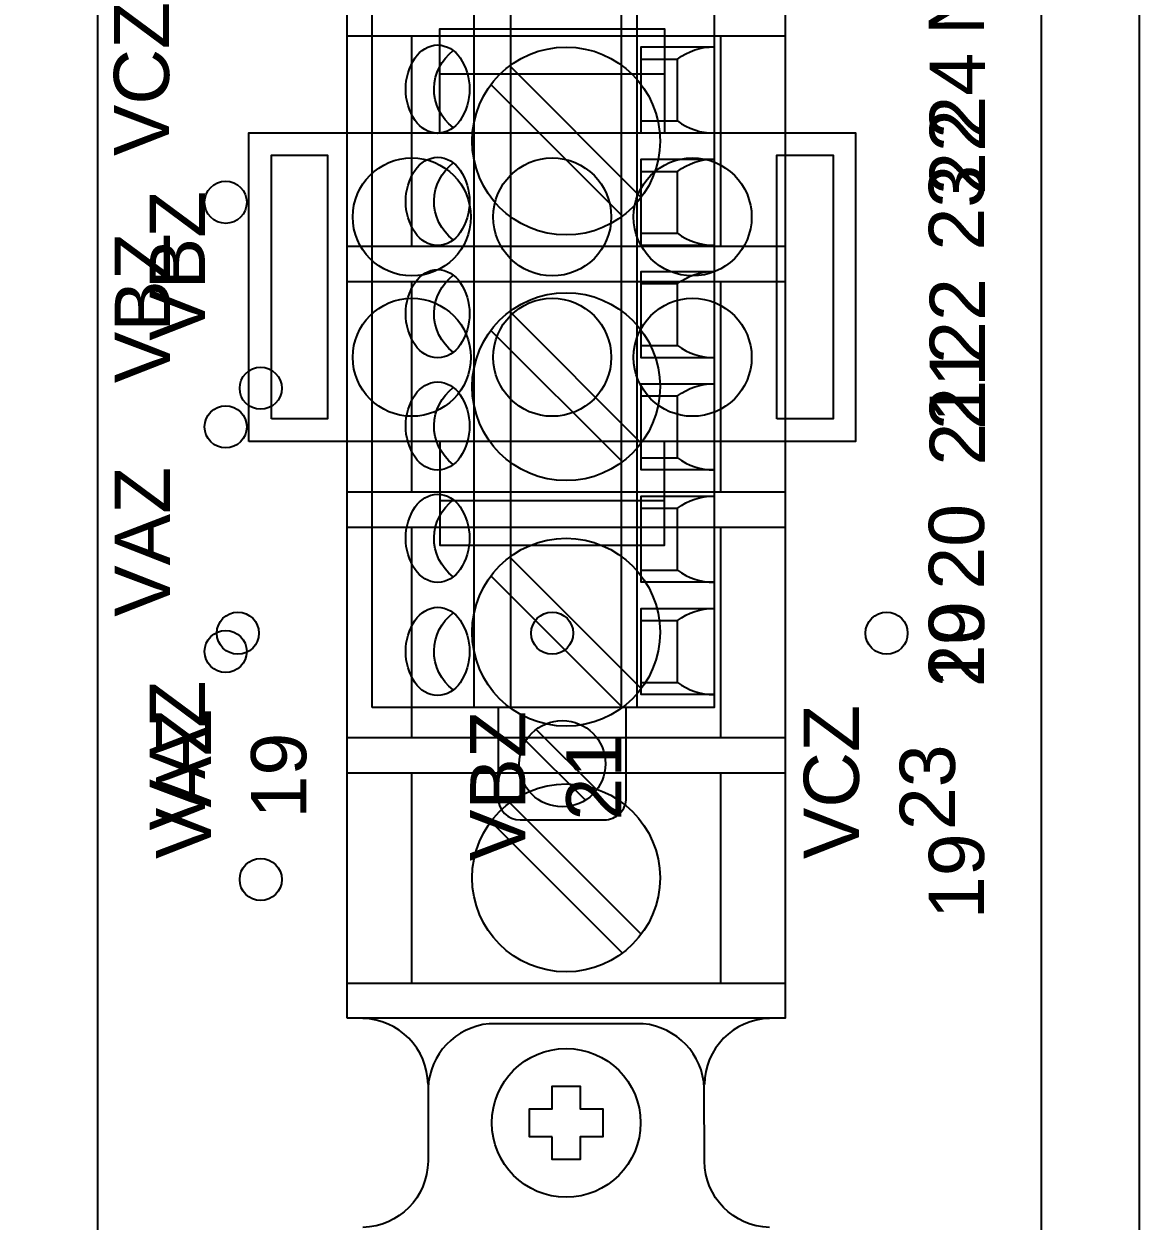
# Model space of a CAD drawing. Extents: x 1 to 47, y 1 to 35.
# Drawn here: x 33.531 to 35.517, y 12.498 to 14.63 of the extents above; entities that cross this region are included whole.
import ezdxf

# ---------------------------------------------------------------- set-up
doc = ezdxf.new("R2010")
doc.units = 0
doc.header["$MEASUREMENT"] = 0
for name, color, linetype in [('1_01__1-X__SCREW-TERMINAL_', 7, 'CONTINUOUS'), ('1_02__2-X__CONNECTORIZED_R', 7, 'CONTINUOUS'), ('1_03__1-1__SCREW-TERMINAL_', 7, 'CONTINUOUS'), ('1_04__2-1__CONNECTORIZED_R', 7, 'CONTINUOUS'), ('7_00______DWG_', 7, 'CONTINUOUS')]:
    doc.layers.add(name, color=color, linetype=linetype)
doc.styles.add('ARIAL', font='arial.ttf')

msp = doc.modelspace()

# ---------------------------------------------------------------- linework, layer by layer
at = {"layer": '1_01__1-X__SCREW-TERMINAL_'}
for points in [[(34.8898, 15.9991), (35.2928, 15.9991, -0.414214), (35.3428, 15.9491), (35.3428, 3.2878, -0.414214), (35.2928, 3.2378), (33.7128, 3.2378, -0.414214), (33.6628, 3.2878), (33.6628, 15.9491, -0.414214), (33.7128, 15.9991), (34.6847, 15.9991)], [(34.251, 12.7412, 0.403969), (34.1351, 12.8591)], [(34.8589, 12.8591, 0.403969), (34.743, 12.7412)], [(34.8589, 12.4868, -0.403969), (34.743, 12.6047), (34.7429, 12.7349, 0.374201), (34.6342, 12.8495), (34.3598, 12.8495, 0.374201), (34.251, 12.7349), (34.251, 12.6047, -0.403969), (34.1351, 12.4868)]]:
    msp.add_lwpolyline(points, format="xyb", dxfattribs=at)
for points in [[(34.107, 12.8592), (34.107, 15.5467), (34.887, 15.5467), (34.887, 12.8592)], [(34.4722, 12.648), (34.4319, 12.648), (34.4319, 12.6979), (34.4722, 12.6979), (34.4722, 12.7381), (34.5221, 12.7381), (34.5221, 12.6979), (34.5621, 12.6979), (34.5621, 12.648), (34.5221, 12.648), (34.5221, 12.6078), (34.4722, 12.6078)]]:
    msp.add_lwpolyline(points, close=True, dxfattribs=at)
for points in [[(34.107, 14.6093), (34.887, 14.6093)], [(34.2221, 14.2343), (34.2221, 14.6093)], [(34.7719, 14.6093), (34.7719, 14.2343)], [(34.3965, 14.5555), (34.6306, 14.3213)], [(34.363, 14.5221), (34.5972, 14.2879)], [(34.107, 14.2343), (34.887, 14.2343)], [(34.107, 14.1717), (34.887, 14.1717)], [(34.2221, 13.7967), (34.2221, 14.1717)], [(34.7719, 14.1717), (34.7719, 13.7967)], [(34.3965, 14.118), (34.6306, 13.8838)], [(34.363, 14.0845), (34.5972, 13.8504)], [(34.107, 13.7967), (34.887, 13.7967)], [(34.107, 13.7342), (34.887, 13.7342)], [(34.2221, 13.3592), (34.2221, 13.7342)], [(34.7719, 13.7342), (34.7719, 13.3592)], [(34.3965, 13.6806), (34.6306, 13.4464)], [(34.363, 13.6472), (34.5972, 13.413)], [(34.107, 13.3592), (34.887, 13.3592)], [(34.107, 13.2967), (34.887, 13.2967)], [(34.2221, 12.9217), (34.2221, 13.2967)], [(34.7719, 13.2967), (34.7719, 12.9217)], [(34.3965, 13.2431), (34.6306, 13.0089)], [(34.363, 13.2096), (34.5972, 12.9755)], [(34.107, 12.9217), (34.887, 12.9217)]]:
    msp.add_lwpolyline(points, dxfattribs=at)
for centre, radius in [((34.4968, 14.4217), 0.1673), ((34.4968, 13.9842), 0.1673), ((33.9531, 13.9814), 0.0375), ((34.4968, 13.5468), 0.1673), ((34.4968, 13.1093), 0.1673), ((33.9531, 13.1064), 0.0375), ((34.497, 12.673), 0.1324)]:
    msp.add_circle(centre, radius, dxfattribs=at)
at = {"layer": '1_02__2-X__CONNECTORIZED_R'}
for points in [[(34.272, 14.4365), (34.272, 14.6215), (34.672, 14.6215), (34.672, 14.4365)], [(34.272, 14.5416), (34.672, 14.5416)], [(34.272, 13.8867), (34.272, 13.7017), (34.672, 13.7017), (34.672, 13.8867)], [(34.272, 13.7816), (34.672, 13.7816)]]:
    msp.add_lwpolyline(points, dxfattribs=at)
for points in [[(33.932, 13.8867), (33.932, 14.4365), (35.012, 14.4365), (35.012, 13.8867)], [(33.9721, 13.9267), (33.9721, 14.3966), (34.072, 14.3966), (34.072, 13.9267)], [(34.872, 13.9267), (34.872, 14.3966), (34.9721, 14.3966), (34.9721, 13.9267)]]:
    msp.add_lwpolyline(points, close=True, dxfattribs=at)
for centre, radius in [((34.2221, 14.2865), 0.1051), ((34.4722, 14.2865), 0.1051), ((34.7221, 14.2865), 0.1051), ((34.2221, 14.0365), 0.1051), ((34.4722, 14.0365), 0.1051), ((34.7221, 14.0365), 0.1051), ((33.9124, 13.5451), 0.0375), ((34.472, 13.5451), 0.0375), ((35.0675, 13.5451), 0.0375)]:
    msp.add_circle(centre, radius, dxfattribs=at)
at = {"layer": '1_03__1-1__SCREW-TERMINAL_'}
msp.add_lwpolyline([(34.1516, 13.4126), (34.1516, 15.0126), (34.7603, 15.0126), (34.7603, 13.4126)], close=True, dxfattribs=at)
for points in [[(34.3332, 13.4126), (34.3332, 15.0126)], [(34.3986, 13.4126), (34.3986, 15.0126)], [(34.5957, 13.4126), (34.5957, 15.0126)], [(34.6235, 13.4126), (34.6235, 15.0126)], [(34.7603, 14.4358), (34.6302, 14.4358), (34.6302, 14.5894), (34.7603, 14.5894)], [(34.6953, 14.4575), (34.6953, 14.5677)], [(34.7603, 14.2358), (34.6302, 14.2358), (34.6302, 14.3894), (34.7603, 14.3894)], [(34.6953, 14.2575), (34.6953, 14.3677)], [(34.7603, 14.0358), (34.6302, 14.0358), (34.6302, 14.1894), (34.7603, 14.1894)], [(34.6953, 14.0575), (34.6953, 14.1677)], [(34.7603, 13.8358), (34.6302, 13.8358), (34.6302, 13.9894), (34.7603, 13.9894)], [(34.6953, 13.8575), (34.6953, 13.9677)], [(34.7603, 13.6358), (34.6302, 13.6358), (34.6302, 13.7894), (34.7603, 13.7894)], [(34.6953, 13.6575), (34.6953, 13.7677)], [(34.7603, 13.4358), (34.6302, 13.4358), (34.6302, 13.5894), (34.7603, 13.5894)], [(34.6953, 13.4575), (34.6953, 13.5677)], [(34.5513, 13.2661), (34.4437, 13.3737)], [(34.5312, 13.2477), (34.4253, 13.3537)]]:
    msp.add_lwpolyline(points, dxfattribs=at)
for points in [[(34.2681, 14.4354, -0.244062), (34.228, 14.4585, -0.154167), (34.2114, 14.5142, -0.154167), (34.228, 14.5699, -0.236767), (34.2681, 14.5929, -0.24406), (34.3081, 14.5699, -0.154167), (34.3247, 14.5142, -0.154167), (34.3081, 14.4585, -0.244061)], [(34.2681, 14.2354, -0.244062), (34.228, 14.2585, -0.154167), (34.2114, 14.3142, -0.154167), (34.228, 14.3699, -0.236767), (34.2681, 14.3929, -0.24406), (34.3081, 14.3699, -0.154167), (34.3247, 14.3142, -0.154167), (34.3081, 14.2585, -0.244061)], [(34.2681, 14.0354, -0.244062), (34.228, 14.0585, -0.154167), (34.2114, 14.1142, -0.154167), (34.228, 14.1699, -0.236767), (34.2681, 14.1929, -0.24406), (34.3081, 14.1699, -0.154167), (34.3247, 14.1142, -0.154167), (34.3081, 14.0585, -0.244061)], [(34.2681, 13.8354, -0.244062), (34.228, 13.8585, -0.154167), (34.2114, 13.9142, -0.154167), (34.228, 13.9699, -0.236767), (34.2681, 13.9929, -0.24406), (34.3081, 13.9699, -0.154167), (34.3247, 13.9142, -0.154167), (34.3081, 13.8585, -0.244061)], [(34.2681, 13.6354, -0.244062), (34.228, 13.6585, -0.154167), (34.2114, 13.7142, -0.154167), (34.228, 13.7699, -0.236767), (34.2681, 13.7929, -0.24406), (34.3081, 13.7699, -0.154167), (34.3247, 13.7142, -0.154167), (34.3081, 13.6585, -0.244061)], [(34.268, 13.4339, -0.244062), (34.228, 13.4569, -0.154167), (34.2114, 13.5126, -0.154167), (34.228, 13.5683, -0.236767), (34.268, 13.5914, -0.24406), (34.3081, 13.5683, -0.154167), (34.3247, 13.5126, -0.154167), (34.3081, 13.4569, -0.244061)]]:
    msp.add_lwpolyline(points, format="xyb", close=True, dxfattribs=at)
for points in [[(34.6302, 14.5677), (34.6953, 14.5677, -0.162853), (34.7603, 14.5894, -1.944453)], [(34.2961, 14.4455, -0.001746), (34.296, 14.4457, -0.240907), (34.2617, 14.5158, -0.231198), (34.296, 14.5827, -0.005828), (34.2959, 14.583)], [(34.6302, 14.4575), (34.6953, 14.4575, 0.162853), (34.7603, 14.4358, 1.944453)], [(34.2961, 14.2455, -0.001746), (34.296, 14.2457, -0.240907), (34.2617, 14.3158, -0.231198), (34.296, 14.3827, -0.005828), (34.2959, 14.383)], [(34.6302, 14.3677), (34.6953, 14.3677, -0.162853), (34.7603, 14.3894, -1.944453)], [(34.6302, 14.2575), (34.6953, 14.2575, 0.162853), (34.7603, 14.2358, 1.944453)], [(34.2961, 14.0455, -0.001746), (34.296, 14.0457, -0.240907), (34.2617, 14.1158, -0.231198), (34.296, 14.1827, -0.005828), (34.2959, 14.183)], [(34.6302, 14.1677), (34.6953, 14.1677, -0.162853), (34.7603, 14.1894, -1.944453)], [(34.6302, 14.0575), (34.6953, 14.0575, 0.162853), (34.7603, 14.0358, 1.944453)], [(34.6302, 13.9677), (34.6953, 13.9677, -0.162853), (34.7603, 13.9894, -1.944453)], [(34.2961, 13.8455, -0.001746), (34.296, 13.8457, -0.240907), (34.2617, 13.9158, -0.231198), (34.296, 13.9827, -0.005828), (34.2959, 13.983)], [(34.6302, 13.8575), (34.6953, 13.8575, 0.162853), (34.7603, 13.8358, 1.944453)], [(34.2961, 13.6455, -0.001746), (34.296, 13.6457, -0.240907), (34.2617, 13.7158, -0.231198), (34.296, 13.7827, -0.005828), (34.2959, 13.783)], [(34.6302, 13.7677), (34.6953, 13.7677, -0.162853), (34.7603, 13.7894, -1.944453)], [(34.6302, 13.6575), (34.6953, 13.6575, 0.162853), (34.7603, 13.6358, 1.944453)], [(34.6302, 13.5677), (34.6953, 13.5677, -0.162853), (34.7603, 13.5894, -1.944453)], [(34.2961, 13.444, -0.001746), (34.2959, 13.4441, -0.240907), (34.2617, 13.5142, -0.231198), (34.2959, 13.5811, -0.005828), (34.2959, 13.5814)], [(34.6302, 13.4575), (34.6953, 13.4575, 0.162853), (34.7603, 13.4358, 1.944453)], [(34.3757, 13.4126), (34.3757, 13.252, 0.414169), (34.4151, 13.2126), (34.5647, 13.2126, 0.414258), (34.604, 13.252), (34.604, 13.4126)]]:
    msp.add_lwpolyline(points, format="xyb", dxfattribs=at)
for centre, radius in [((33.8907, 14.3126), 0.0375), ((33.8907, 13.9126), 0.0375), ((33.8907, 13.5126), 0.0375), ((34.4902, 13.3126), 0.0768)]:
    msp.add_circle(centre, radius, dxfattribs=at)
at = {"layer": '1_04__2-1__CONNECTORIZED_R'}
msp.add_lwpolyline([(34.1516, 13.4126), (34.1516, 15.0126), (34.7603, 15.0126), (34.7603, 13.4126)], close=True, dxfattribs=at)
for points in [[(34.3332, 13.4126), (34.3332, 15.0126)], [(34.3986, 13.4126), (34.3986, 15.0126)], [(34.5957, 13.4126), (34.5957, 15.0126)], [(34.6235, 13.4126), (34.6235, 15.0126)], [(34.7603, 14.4358), (34.6302, 14.4358), (34.6302, 14.5894), (34.7603, 14.5894)], [(34.6953, 14.4575), (34.6953, 14.5677)], [(34.7603, 14.2358), (34.6302, 14.2358), (34.6302, 14.3894), (34.7603, 14.3894)], [(34.6953, 14.2575), (34.6953, 14.3677)], [(34.7603, 14.0358), (34.6302, 14.0358), (34.6302, 14.1894), (34.7603, 14.1894)], [(34.6953, 14.0575), (34.6953, 14.1677)], [(34.7603, 13.8358), (34.6302, 13.8358), (34.6302, 13.9894), (34.7603, 13.9894)], [(34.6953, 13.8575), (34.6953, 13.9677)], [(34.7603, 13.6358), (34.6302, 13.6358), (34.6302, 13.7894), (34.7603, 13.7894)], [(34.6953, 13.6575), (34.6953, 13.7677)], [(34.7603, 13.4358), (34.6302, 13.4358), (34.6302, 13.5894), (34.7603, 13.5894)], [(34.6953, 13.4575), (34.6953, 13.5677)], [(34.5513, 13.2661), (34.4437, 13.3737)], [(34.5312, 13.2477), (34.4253, 13.3537)]]:
    msp.add_lwpolyline(points, dxfattribs=at)
for points in [[(34.2681, 14.4354, -0.244062), (34.228, 14.4585, -0.154167), (34.2114, 14.5142, -0.154167), (34.228, 14.5699, -0.236767), (34.2681, 14.5929, -0.24406), (34.3081, 14.5699, -0.154167), (34.3247, 14.5142, -0.154167), (34.3081, 14.4585, -0.244061)], [(34.2681, 14.2354, -0.244062), (34.228, 14.2585, -0.154167), (34.2114, 14.3142, -0.154167), (34.228, 14.3699, -0.236767), (34.2681, 14.3929, -0.24406), (34.3081, 14.3699, -0.154167), (34.3247, 14.3142, -0.154167), (34.3081, 14.2585, -0.244061)], [(34.2681, 14.0354, -0.244062), (34.228, 14.0585, -0.154167), (34.2114, 14.1142, -0.154167), (34.228, 14.1699, -0.236767), (34.2681, 14.1929, -0.24406), (34.3081, 14.1699, -0.154167), (34.3247, 14.1142, -0.154167), (34.3081, 14.0585, -0.244061)], [(34.2681, 13.8354, -0.244062), (34.228, 13.8585, -0.154167), (34.2114, 13.9142, -0.154167), (34.228, 13.9699, -0.236767), (34.2681, 13.9929, -0.24406), (34.3081, 13.9699, -0.154167), (34.3247, 13.9142, -0.154167), (34.3081, 13.8585, -0.244061)], [(34.2681, 13.6354, -0.244062), (34.228, 13.6585, -0.154167), (34.2114, 13.7142, -0.154167), (34.228, 13.7699, -0.236767), (34.2681, 13.7929, -0.24406), (34.3081, 13.7699, -0.154167), (34.3247, 13.7142, -0.154167), (34.3081, 13.6585, -0.244061)], [(34.268, 13.4339, -0.244062), (34.228, 13.4569, -0.154167), (34.2114, 13.5126, -0.154167), (34.228, 13.5683, -0.236767), (34.268, 13.5914, -0.24406), (34.3081, 13.5683, -0.154167), (34.3247, 13.5126, -0.154167), (34.3081, 13.4569, -0.244061)]]:
    msp.add_lwpolyline(points, format="xyb", close=True, dxfattribs=at)
for points in [[(34.6302, 14.5677), (34.6953, 14.5677, -0.162853), (34.7603, 14.5894, -1.944453)], [(34.2961, 14.4455, -0.001746), (34.296, 14.4457, -0.240907), (34.2617, 14.5158, -0.231198), (34.296, 14.5827, -0.005828), (34.2959, 14.583)], [(34.6302, 14.4575), (34.6953, 14.4575, 0.162853), (34.7603, 14.4358, 1.944453)], [(34.2961, 14.2455, -0.001746), (34.296, 14.2457, -0.240907), (34.2617, 14.3158, -0.231198), (34.296, 14.3827, -0.005828), (34.2959, 14.383)], [(34.6302, 14.3677), (34.6953, 14.3677, -0.162853), (34.7603, 14.3894, -1.944453)], [(34.6302, 14.2575), (34.6953, 14.2575, 0.162853), (34.7603, 14.2358, 1.944453)], [(34.2961, 14.0455, -0.001746), (34.296, 14.0457, -0.240907), (34.2617, 14.1158, -0.231198), (34.296, 14.1827, -0.005828), (34.2959, 14.183)], [(34.6302, 14.1677), (34.6953, 14.1677, -0.162853), (34.7603, 14.1894, -1.944453)], [(34.6302, 14.0575), (34.6953, 14.0575, 0.162853), (34.7603, 14.0358, 1.944453)], [(34.6302, 13.9677), (34.6953, 13.9677, -0.162853), (34.7603, 13.9894, -1.944453)], [(34.2961, 13.8455, -0.001746), (34.296, 13.8457, -0.240907), (34.2617, 13.9158, -0.231198), (34.296, 13.9827, -0.005828), (34.2959, 13.983)], [(34.6302, 13.8575), (34.6953, 13.8575, 0.162853), (34.7603, 13.8358, 1.944453)], [(34.2961, 13.6455, -0.001746), (34.296, 13.6457, -0.240907), (34.2617, 13.7158, -0.231198), (34.296, 13.7827, -0.005828), (34.2959, 13.783)], [(34.6302, 13.7677), (34.6953, 13.7677, -0.162853), (34.7603, 13.7894, -1.944453)], [(34.6302, 13.6575), (34.6953, 13.6575, 0.162853), (34.7603, 13.6358, 1.944453)], [(34.6302, 13.5677), (34.6953, 13.5677, -0.162853), (34.7603, 13.5894, -1.944453)], [(34.2961, 13.444, -0.001746), (34.2959, 13.4441, -0.240907), (34.2617, 13.5142, -0.231198), (34.2959, 13.5811, -0.005828), (34.2959, 13.5814)], [(34.6302, 13.4575), (34.6953, 13.4575, 0.162853), (34.7603, 13.4358, 1.944453)], [(34.3757, 13.4126), (34.3757, 13.252, 0.414169), (34.4151, 13.2126), (34.5647, 13.2126, 0.414258), (34.604, 13.252), (34.604, 13.4126)]]:
    msp.add_lwpolyline(points, format="xyb", dxfattribs=at)
for centre, radius in [((33.8907, 14.3126), 0.0375), ((33.8907, 13.9126), 0.0375), ((33.8907, 13.5126), 0.0375), ((34.4902, 13.3126), 0.0768)]:
    msp.add_circle(centre, radius, dxfattribs=at)
at = {"layer": '7_00______DWG_'}
msp.add_lwpolyline([(27.057, 3.0726), (27.057, 20.1626, -0.377157), (27.147, 20.2426), (35.427, 20.2426, -0.414213), (35.517, 20.1526), (35.517, 3.0826, -0.414213), (35.427, 2.9926), (27.147, 2.9926, -0.377161)], format="xyb", close=True, dxfattribs=at)
msp.add_lwpolyline([(34.8898, 15.9991), (35.2928, 15.9991, -0.414214), (35.3428, 15.9491), (35.3428, 3.2878, -0.414214), (35.2928, 3.2378), (33.7128, 3.2378, -0.414214), (33.6628, 3.2878), (33.6628, 15.9491, -0.414214), (33.7128, 15.9991), (34.6847, 15.9991)], format="xyb", dxfattribs=at)

# ---------------------------------------------------------------- texts
at = {"layer": '1_01__1-X__SCREW-TERMINAL_', "style": 'ARIAL'}
for s, p in [('22', (35.2426, 14.3258)), ('VBZ', (33.8539, 14.066)), ('21', (35.2426, 13.9072)), ('20', (35.241, 13.4487)), ('VAZ', (33.8539, 13.1937)), ('19', (35.241, 13.0359))]:
    msp.add_text(s, height=0.09833, rotation=90, dxfattribs=at).set_placement(p)
at = {"layer": '1_02__2-X__CONNECTORIZED_R', "style": 'ARIAL'}
for s, p in [('VCZ', (35.0182, 13.1427)), ('VAZ', (33.8647, 13.1429)), ('VBZ', (34.4243, 13.1393)), ('19', (34.0341, 13.2151)), ('21', (34.5953, 13.2114)), ('23', (35.1892, 13.1943))]:
    msp.add_text(s, height=0.09833, rotation=90, dxfattribs=at).set_placement(p)
at = {"layer": '1_03__1-1__SCREW-TERMINAL_', "style": 'ARIAL'}
for s, p in [('NC', (35.241, 14.6103)), ('VCZ', (33.7899, 14.3949)), ('24', (35.2426, 14.4259)), ('23', (35.241, 14.2266)), ('VBZ', (33.7914, 13.9904)), ('22', (35.2426, 14.0248)), ('21', (35.2426, 13.8436)), ('VAZ', (33.7914, 13.5743)), ('20', (35.241, 13.6226)), ('19', (35.241, 13.4473))]:
    msp.add_text(s, height=0.09833, rotation=90, dxfattribs=at).set_placement(p)
at = {"layer": '1_04__2-1__CONNECTORIZED_R', "style": 'ARIAL'}
for s, p in [('NC', (35.241, 14.6103)), ('VCZ', (33.7899, 14.3949)), ('24', (35.2426, 14.4259)), ('23', (35.241, 14.2266)), ('VBZ', (33.7914, 13.9904)), ('22', (35.2426, 14.0248)), ('21', (35.2426, 13.8436)), ('VAZ', (33.7914, 13.5743)), ('20', (35.241, 13.6226)), ('19', (35.241, 13.4473))]:
    msp.add_text(s, height=0.09833, rotation=90, dxfattribs=at).set_placement(p)

doc.saveas('drawing.dxf')
